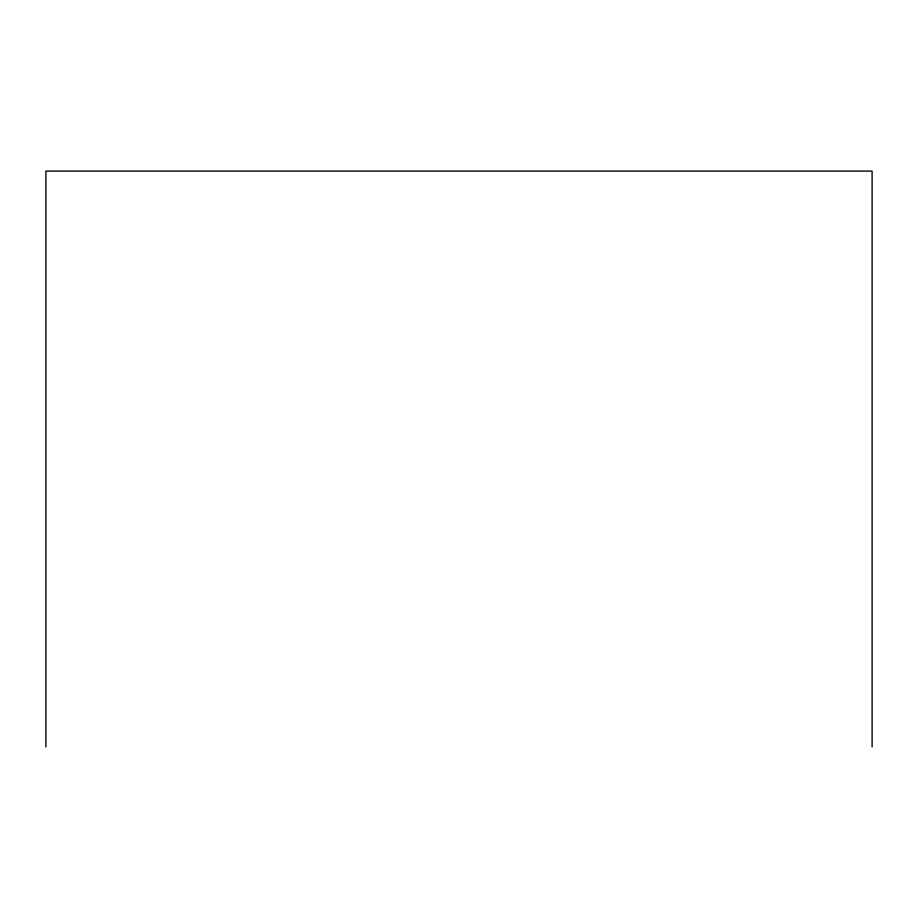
<?xml version="1.0" encoding="UTF-8"?>
<svg xmlns="http://www.w3.org/2000/svg" width="918" height="918" viewBox="0 0 918 918"><rect width="100%" height="100%" fill="white"/><g stroke="black" fill="none" stroke-linecap="round" stroke-linejoin="round"><path stroke-width="1.38" d="M872.1 746.896L872.1 171.104L45.9 171.104L45.9 746.896"/></g></svg>
